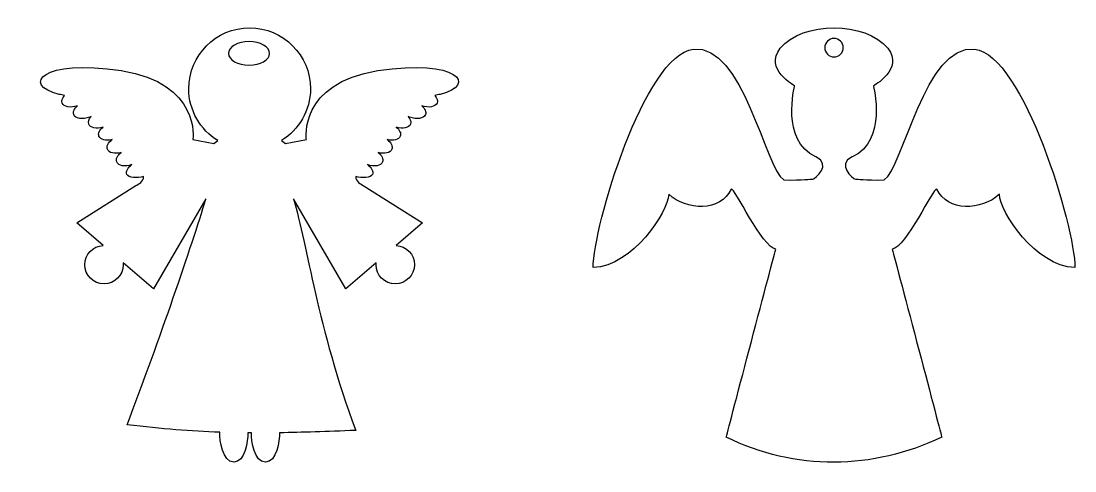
# Model space of a CAD drawing. Header units: centimetres. Extents: x 2 to 128, y -104 to 2.
# Drawn here: x 3.61 to 27.88, y -23.71 to -13.35 of the extents above; entities that cross this region are included whole.
import ezdxf

# ---------------------------------------------------------------- set-up
doc = ezdxf.new("R2010")
doc.units = ezdxf.units.CM
doc.header["$MEASUREMENT"] = 0
doc.layers.add('layer 1', color=7, linetype='Continuous')

msp = doc.modelspace()

# ---------------------------------------------------------------- linework, layer by layer
at = {"layer": 'layer 1', "color": 250}
for points, knots in [([(11.31827, -22.77205), (10.42738, -20.3718), (10.21833, -18.53747), (9.88298, -17.44288), (9.88298, -17.44288), (9.88298, -17.44288), (11.09255, -19.51143), (11.09255, -19.51143), (11.09255, -19.51143), (11.09255, -19.51143), (11.7882, -18.91172), (11.7882, -18.91172), (11.7882, -18.91172), (11.78675, -18.92637), (11.78598, -18.94123), (11.78598, -18.95628), (11.78598, -18.95628), (11.78598, -19.20073), (11.98415, -19.3989), (12.2286, -19.3989), (12.2286, -19.3989), (12.47308, -19.3989), (12.67123, -19.20073), (12.67123, -18.95628), (12.67123, -18.95628), (12.67123, -18.71878), (12.4842, -18.52498), (12.24937, -18.51415), (12.24937, -18.51415), (12.24937, -18.51415), (12.85653, -17.99072), (12.85653, -17.99072), (12.85653, -17.99072), (12.85653, -17.99072), (11.49298, -17.13509), (11.49298, -17.13509), (11.49298, -17.13509), (11.44379, -17.10422), (11.31003, -17.04362), (11.31978, -16.92968), (11.31978, -16.92968), (11.46289, -16.96673), (11.67207, -16.95698), (11.7022, -16.88028), (11.7022, -16.88028), (11.73233, -16.80357), (11.6811, -16.72153), (11.58779, -16.6533), (11.58779, -16.6533), (11.7473, -16.70895), (11.901, -16.68262), (11.93707, -16.59083), (11.93707, -16.59083), (11.96337, -16.5239), (11.92009, -16.43987), (11.83469, -16.37298), (11.83469, -16.37298), (11.98232, -16.4147), (12.11839, -16.38607), (12.15202, -16.3004), (12.15202, -16.3004), (12.17909, -16.23148), (12.1324, -16.14438), (12.04189, -16.0766), (12.04189, -16.0766), (12.1839, -16.11258), (12.31233, -16.08305), (12.34487, -16.00019), (12.34487, -16.00019), (12.37043, -15.9351), (12.33022, -15.85382), (12.24947, -15.78789), (12.24947, -15.78789), (12.40269, -15.83587), (12.54678, -15.80819), (12.58152, -15.71972), (12.58152, -15.71972), (12.60245, -15.66645), (12.5793, -15.60235), (12.52597, -15.5447), (12.52597, -15.5447), (12.53547, -15.54907), (12.54522, -15.5532), (12.55518, -15.55713), (12.55518, -15.55713), (12.72189, -15.62258), (12.88752, -15.59803), (12.92512, -15.50229), (12.92512, -15.50229), (12.94989, -15.43927), (12.91297, -15.36105), (12.83725, -15.29629), (12.83725, -15.29629), (12.99825, -15.35387), (13.15432, -15.32788), (13.19069, -15.23529), (13.19069, -15.23529), (13.21135, -15.1827), (13.1891, -15.11959), (13.13723, -15.06252), (13.13723, -15.06252), (13.18097, -15.04733), (13.22198, -15.0378), (13.2597, -15.03468), (13.2597, -15.03468), (14.1384, -14.82429), (13.66728, -14.19979), (11.831, -14.48907), (11.831, -14.48907), (9.99472, -14.77832), (10.18289, -16.07219), (10.18289, -16.07219), (10.18289, -16.07219), (10.18289, -16.07219), (9.70083, -16.1686), (9.70083, -16.1686), (9.70083, -16.1686), (9.70083, -16.1686), (9.6082, -16.09989), (9.6082, -16.09989), (9.6082, -16.09989), (10.00939, -15.85347), (10.27699, -15.41067), (10.27699, -14.90529), (10.27699, -14.90529), (10.27699, -14.13153), (9.64975, -13.50429), (8.87599, -13.50429), (8.87599, -13.50429), (8.10223, -13.50429), (7.47499, -14.13153), (7.47499, -14.90529), (7.47499, -14.90529), (7.47499, -15.41067), (7.74259, -15.85347), (8.14378, -16.09989), (8.14378, -16.09989), (8.14378, -16.09989), (8.05115, -16.1686), (8.05115, -16.1686), (8.05115, -16.1686), (8.05115, -16.1686), (7.56909, -16.07219), (7.56909, -16.07219), (7.56909, -16.07219), (7.56909, -16.07219), (7.75727, -14.77832), (5.92098, -14.48907), (5.92098, -14.48907), (4.0847, -14.19979), (3.61358, -14.82429), (4.49228, -15.03468), (4.49228, -15.03468), (4.53, -15.0378), (4.57102, -15.04733), (4.61475, -15.06252), (4.61475, -15.06252), (4.56288, -15.11959), (4.54063, -15.1827), (4.56129, -15.23529), (4.56129, -15.23529), (4.59767, -15.32788), (4.75373, -15.35387), (4.91473, -15.29629), (4.91473, -15.29629), (4.83902, -15.36105), (4.80209, -15.43927), (4.82687, -15.50229), (4.82687, -15.50229), (4.86447, -15.59803), (5.03009, -15.62258), (5.1968, -15.55713), (5.1968, -15.55713), (5.20677, -15.5532), (5.21652, -15.54907), (5.22602, -15.5447), (5.22602, -15.5447), (5.17268, -15.60235), (5.14953, -15.66645), (5.17047, -15.71972), (5.17047, -15.71972), (5.2052, -15.80819), (5.34929, -15.83587), (5.50252, -15.78789), (5.50252, -15.78789), (5.42177, -15.85382), (5.38155, -15.9351), (5.40712, -16.00019), (5.40712, -16.00019), (5.43965, -16.08305), (5.56808, -16.11258), (5.71009, -16.0766), (5.71009, -16.0766), (5.61958, -16.14438), (5.57289, -16.23148), (5.59997, -16.3004), (5.59997, -16.3004), (5.63359, -16.38607), (5.76967, -16.4147), (5.91729, -16.37298), (5.91729, -16.37298), (5.83189, -16.43987), (5.78862, -16.5239), (5.81492, -16.59083), (5.81492, -16.59083), (5.85098, -16.68262), (6.00468, -16.70895), (6.16419, -16.6533), (6.16419, -16.6533), (6.07088, -16.72153), (6.01965, -16.80357), (6.04978, -16.88028), (6.04978, -16.88028), (6.07992, -16.95698), (6.28909, -16.96673), (6.4322, -16.92968), (6.4322, -16.92968), (6.44195, -17.04362), (6.30819, -17.10422), (6.259, -17.13509), (6.259, -17.13509), (6.259, -17.13509), (4.89545, -17.99072), (4.89545, -17.99072), (4.89545, -17.99072), (4.89545, -17.99072), (5.50262, -18.51415), (5.50262, -18.51415), (5.50262, -18.51415), (5.26778, -18.52498), (5.08075, -18.71878), (5.08075, -18.95628), (5.08075, -18.95628), (5.08075, -19.20073), (5.2789, -19.3989), (5.52338, -19.3989), (5.52338, -19.3989), (5.76783, -19.3989), (5.966, -19.20073), (5.966, -18.95628), (5.966, -18.95628), (5.966, -18.94123), (5.96523, -18.92637), (5.96378, -18.91172), (5.96378, -18.91172), (5.96378, -18.91172), (6.65943, -19.51143), (6.65943, -19.51143), (6.65943, -19.51143), (6.65943, -19.51143), (7.869, -17.44288), (7.869, -17.44288), (7.869, -17.44288), (7.53365, -18.53747), (6.80625, -20.6772), (6.05682, -22.64057), (6.05682, -22.64057), (6.86393, -22.73708), (7.52315, -22.7921), (8.1878, -22.81639), (8.1878, -22.81639), (8.18495, -22.99917), (8.25207, -23.50429), (8.51193, -23.50429), (8.51193, -23.50429), (8.76728, -23.50429), (8.83709, -23.01205), (8.83619, -22.83063), (8.83619, -22.83063), (8.83619, -22.83063), (8.91579, -22.83118), (8.91579, -22.83118), (8.91579, -22.83118), (8.91482, -23.0125), (8.98497, -23.50429), (9.24005, -23.50429), (9.24005, -23.50429), (9.49719, -23.50429), (9.56554, -23.00779), (9.56429, -22.8273), (9.56429, -22.8273), (10.07962, -22.8191), (10.64695, -22.79948), (11.31827, -22.77205)], [0, 0, 0, 0, 0.01388889, 0.01388889, 0.01388889, 0.01388889, 0.02777778, 0.02777778, 0.02777778, 0.02777778, 0.04166667, 0.04166667, 0.04166667, 0.04166667, 0.05555556, 0.05555556, 0.05555556, 0.05555556, 0.06944444, 0.06944444, 0.06944444, 0.06944444, 0.08333333, 0.08333333, 0.08333333, 0.08333333, 0.09722222, 0.09722222, 0.09722222, 0.09722222, 0.11111111, 0.11111111, 0.11111111, 0.11111111, 0.125, 0.125, 0.125, 0.125, 0.13888889, 0.13888889, 0.13888889, 0.13888889, 0.15277778, 0.15277778, 0.15277778, 0.15277778, 0.16666667, 0.16666667, 0.16666667, 0.16666667, 0.18055556, 0.18055556, 0.18055556, 0.18055556, 0.19444444, 0.19444444, 0.19444444, 0.19444444, 0.20833333, 0.20833333, 0.20833333, 0.20833333, 0.22222222, 0.22222222, 0.22222222, 0.22222222, 0.23611111, 0.23611111, 0.23611111, 0.23611111, 0.25, 0.25, 0.25, 0.25, 0.26388889, 0.26388889, 0.26388889, 0.26388889, 0.27777778, 0.27777778, 0.27777778, 0.27777778, 0.29166667, 0.29166667, 0.29166667, 0.29166667, 0.30555556, 0.30555556, 0.30555556, 0.30555556, 0.31944444, 0.31944444, 0.31944444, 0.31944444, 0.33333333, 0.33333333, 0.33333333, 0.33333333, 0.34722222, 0.34722222, 0.34722222, 0.34722222, 0.36111111, 0.36111111, 0.36111111, 0.36111111, 0.375, 0.375, 0.375, 0.375, 0.38888889, 0.38888889, 0.38888889, 0.38888889, 0.40277778, 0.40277778, 0.40277778, 0.40277778, 0.41666667, 0.41666667, 0.41666667, 0.41666667, 0.43055556, 0.43055556, 0.43055556, 0.43055556, 0.44444444, 0.44444444, 0.44444444, 0.44444444, 0.45833333, 0.45833333, 0.45833333, 0.45833333, 0.47222222, 0.47222222, 0.47222222, 0.47222222, 0.48611111, 0.48611111, 0.48611111, 0.48611111, 0.5, 0.5, 0.5, 0.5, 0.51388889, 0.51388889, 0.51388889, 0.51388889, 0.52777778, 0.52777778, 0.52777778, 0.52777778, 0.54166667, 0.54166667, 0.54166667, 0.54166667, 0.55555556, 0.55555556, 0.55555556, 0.55555556, 0.56944444, 0.56944444, 0.56944444, 0.56944444, 0.58333333, 0.58333333, 0.58333333, 0.58333333, 0.59722222, 0.59722222, 0.59722222, 0.59722222, 0.61111111, 0.61111111, 0.61111111, 0.61111111, 0.625, 0.625, 0.625, 0.625, 0.63888889, 0.63888889, 0.63888889, 0.63888889, 0.65277778, 0.65277778, 0.65277778, 0.65277778, 0.66666667, 0.66666667, 0.66666667, 0.66666667, 0.68055556, 0.68055556, 0.68055556, 0.68055556, 0.69444444, 0.69444444, 0.69444444, 0.69444444, 0.70833333, 0.70833333, 0.70833333, 0.70833333, 0.72222222, 0.72222222, 0.72222222, 0.72222222, 0.73611111, 0.73611111, 0.73611111, 0.73611111, 0.75, 0.75, 0.75, 0.75, 0.76388889, 0.76388889, 0.76388889, 0.76388889, 0.77777778, 0.77777778, 0.77777778, 0.77777778, 0.79166667, 0.79166667, 0.79166667, 0.79166667, 0.80555556, 0.80555556, 0.80555556, 0.80555556, 0.81944444, 0.81944444, 0.81944444, 0.81944444, 0.83333333, 0.83333333, 0.83333333, 0.83333333, 0.84722222, 0.84722222, 0.84722222, 0.84722222, 0.86111111, 0.86111111, 0.86111111, 0.86111111, 0.875, 0.875, 0.875, 0.875, 0.88888889, 0.88888889, 0.88888889, 0.88888889, 0.90277778, 0.90277778, 0.90277778, 0.90277778, 0.91666667, 0.91666667, 0.91666667, 0.91666667, 0.93055556, 0.93055556, 0.93055556, 0.93055556, 0.94444444, 0.94444444, 0.94444444, 0.94444444, 0.95833333, 0.95833333, 0.95833333, 0.95833333, 0.97222222, 0.97222222, 0.97222222, 0.97222222, 1, 1, 1, 1]), ([(20.98947, -18.60171), (20.87858, -19.00669), (19.84974, -22.92669), (19.84974, -22.92669), (19.84974, -22.92669), (21.43157, -23.70505), (23.22775, -23.68853), (24.81236, -22.92669), (24.81236, -22.92669), (24.81236, -22.92669), (23.78351, -19.00669), (23.67263, -18.60171), (23.67263, -18.60171), (23.97624, -18.5676), (24.63018, -17.1585), (24.69795, -17.2164), (24.69795, -17.2164), (24.94336, -17.75087), (25.72875, -17.70727), (26.13781, -17.3364), (26.13781, -17.3364), (26.15963, -17.75089), (26.96134, -18.98074), (27.87761, -19.02437), (27.87761, -19.02437), (27.87761, -18.08629), (26.69959, -14.12669), (25.56518, -13.99578), (25.56518, -13.99578), (24.43076, -13.86488), (23.91813, -16.73364), (23.48728, -17.00634), (23.48728, -17.00634), (23.01826, -17.01181), (22.88189, -16.98453), (22.82191, -16.98453), (22.82191, -16.98453), (22.76192, -16.98453), (22.37465, -16.64124), (22.75099, -16.47185), (22.75099, -16.47185), (23.56894, -16.10368), (23.2364, -14.84111), (23.2364, -14.84111), (23.2364, -14.84111), (23.2364, -14.84111), (23.95088, -14.44842), (23.5691, -13.97392), (23.5691, -13.97392), (23.06531, -13.34775), (21.59679, -13.34775), (21.09299, -13.97392), (21.09299, -13.97392), (20.71122, -14.44842), (21.42569, -14.84111), (21.42569, -14.84111), (21.42569, -14.84111), (21.42569, -14.84111), (21.09317, -16.10368), (21.9111, -16.47185), (21.9111, -16.47185), (22.28744, -16.64124), (21.90017, -16.98453), (21.84019, -16.98453), (21.84019, -16.98453), (21.7802, -16.98453), (21.64384, -17.01181), (21.17482, -17.00634), (21.17482, -17.00634), (20.74397, -16.73364), (20.23134, -13.86488), (19.09693, -13.99578), (19.09693, -13.99578), (17.96251, -14.12669), (16.78449, -18.08629), (16.78449, -19.02437), (16.78449, -19.02437), (17.70076, -18.98074), (18.50247, -17.75089), (18.52429, -17.3364), (18.52429, -17.3364), (18.93334, -17.70727), (19.71874, -17.75087), (19.96414, -17.2164), (19.96414, -17.2164), (20.03192, -17.1585), (20.68586, -18.5676), (20.98947, -18.60171)], [0, 0, 0, 0, 0.04347826, 0.04347826, 0.04347826, 0.04347826, 0.08695652, 0.08695652, 0.08695652, 0.08695652, 0.13043478, 0.13043478, 0.13043478, 0.13043478, 0.17391304, 0.17391304, 0.17391304, 0.17391304, 0.2173913, 0.2173913, 0.2173913, 0.2173913, 0.26086957, 0.26086957, 0.26086957, 0.26086957, 0.30434783, 0.30434783, 0.30434783, 0.30434783, 0.34782609, 0.34782609, 0.34782609, 0.34782609, 0.39130435, 0.39130435, 0.39130435, 0.39130435, 0.43478261, 0.43478261, 0.43478261, 0.43478261, 0.47826087, 0.47826087, 0.47826087, 0.47826087, 0.52173913, 0.52173913, 0.52173913, 0.52173913, 0.56521739, 0.56521739, 0.56521739, 0.56521739, 0.60869565, 0.60869565, 0.60869565, 0.60869565, 0.65217391, 0.65217391, 0.65217391, 0.65217391, 0.69565217, 0.69565217, 0.69565217, 0.69565217, 0.73913043, 0.73913043, 0.73913043, 0.73913043, 0.7826087, 0.7826087, 0.7826087, 0.7826087, 0.82608696, 0.82608696, 0.82608696, 0.82608696, 0.86956522, 0.86956522, 0.86956522, 0.86956522, 0.91304348, 0.91304348, 0.91304348, 0.91304348, 1, 1, 1, 1]), ([(9.337, -14.09177), (9.337, -14.2415), (9.12457, -14.3629), (8.86249, -14.3629), (8.86249, -14.3629), (8.60042, -14.3629), (8.38798, -14.2415), (8.38798, -14.09177), (8.38798, -14.09177), (8.38798, -13.94202), (8.60042, -13.82062), (8.86249, -13.82062), (8.86249, -13.82062), (9.12457, -13.82062), (9.337, -13.94202), (9.337, -14.09177)], [0, 0, 0, 0, 0.2, 0.2, 0.2, 0.2, 0.4, 0.4, 0.4, 0.4, 0.6, 0.6, 0.6, 0.6, 1, 1, 1, 1]), ([(22.54376, -13.96054), (22.54376, -14.07801), (22.44852, -14.17324), (22.33105, -14.17324), (22.33105, -14.17324), (22.21358, -14.17324), (22.11834, -14.07801), (22.11834, -13.96054), (22.11834, -13.96054), (22.11834, -13.84306), (22.21358, -13.74783), (22.33105, -13.74783), (22.33105, -13.74783), (22.44852, -13.74783), (22.54376, -13.84306), (22.54376, -13.96054)], [0, 0, 0, 0, 0.2, 0.2, 0.2, 0.2, 0.4, 0.4, 0.4, 0.4, 0.6, 0.6, 0.6, 0.6, 1, 1, 1, 1])]:
    msp.add_open_spline(points, degree=3, knots=knots, dxfattribs=at)

doc.saveas('drawing.dxf')
